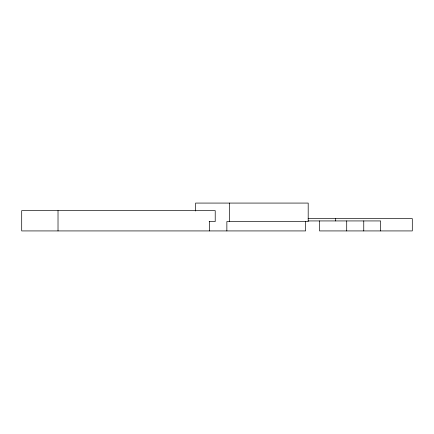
<?xml version="1.0" encoding="UTF-8"?>
<svg xmlns="http://www.w3.org/2000/svg" width="434" height="434" viewBox="0 0 434 434"><rect width="100%" height="100%" fill="white"/><g stroke="black" fill="none" stroke-linecap="round" stroke-linejoin="round"><path stroke-width="0.65" d="M308.124 218.611L412.3 218.611L412.3 230.926L319.527 230.926L319.527 220.933M308.097 220.933L380.629 220.933L380.629 230.926M209.166 221.552L215.215 221.552L215.215 210.62L21.7 210.62L21.7 230.926L305.628 230.926L305.628 221.552M363.757 220.933L363.757 230.926M346.712 220.933L346.712 230.926M335.699 218.611L335.699 220.933M229.429 203.074L229.429 221.552M226.863 230.926L226.863 221.552L308.194 221.552L308.194 203.074L195.615 203.074L195.615 211.032M209.611 221.552L209.611 230.926M58.02 210.62L58.02 230.926"/></g></svg>
